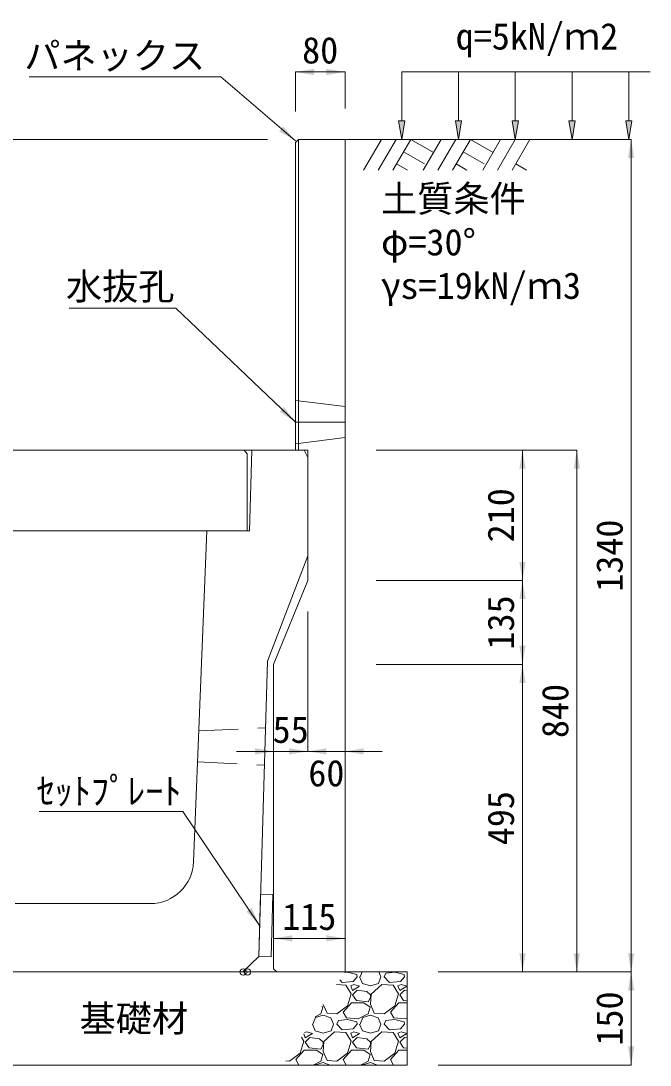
# Model space of a CAD drawing. Units: millimetres at full size. Extents: x 172874 to 217143, y 854931 to 903297.
# Drawn here: x 203578 to 204591, y 871074 to 872754 of the extents above; entities that cross this region are included whole.
import ezdxf
from ezdxf.enums import TextEntityAlignment as Align

# ---------------------------------------------------------------- set-up
doc = ezdxf.new("R2010")
doc.units = ezdxf.units.MM
doc.header["$LTSCALE"] = 20
doc.header["$PDMODE"] = 32
doc.header["$PDSIZE"] = 10
doc.linetypes.add('DASHED', pattern=[7.5, 6, -1.5])
doc.linetypes.add('USER2', pattern=[4.7625, 3.175, -1.5875])
for name, color, linetype, lineweight in [('0_2', 7, 'Continuous', 20), ('セットプレート', 3, 'Continuous', 13), ('パネックスKDR', 2, 'Continuous', 13), ('基礎材', 7, 'Continuous', 15), ('寸法線', 7, 'Continuous', 13), ('引出線', 4, 'Continuous', 13), ('本体', 2, 'Continuous', 13), ('補助線', 8, 'Continuous', 13), ('ﾊｯﾁﾝｸﾞ', 7, 'Continuous', 5)]:
    doc.layers.add(name, color=color, linetype=linetype, lineweight=lineweight)
doc.layers.add('文字', color=7, linetype='Continuous')
doc.styles.add('ＭＳ ゴシック', font='')
doc.styles.get('ＭＳ ゴシック').set_extended_font_data('MS Gothic')

# ---------------------------------------------------------------- blocks, each defined once
blk = doc.blocks.new('filled_arrow')
at = {"color": 0, "linetype": 'Continuous', "lineweight": -2}
blk.add_solid([(7.5, 1.25), (0, 0), (7.5, -1.25)], dxfattribs=at)

msp = doc.modelspace()

# ---------------------------------------------------------------- hatches: boundary and pattern name
at = {"layer": '寸法線'}
for points in [[(204196.31, 872593.52), (204191.31, 872563.52), (204186.31, 872593.52)], [(204287.73, 872593.52), (204282.73, 872563.52), (204277.73, 872593.52)], [(204379.14, 872593.52), (204374.14, 872563.52), (204369.14, 872593.52)], [(204470.55, 872593.52), (204465.55, 872563.52), (204460.55, 872593.52)], [(204561.96, 872593.52), (204556.96, 872563.52), (204551.96, 872593.52)], [(204561.96, 872593.52), (204556.96, 872563.52), (204551.96, 872593.52)]]:
    msp.add_hatch(color=256, dxfattribs=at).paths.add_polyline_path(points)

# ---------------------------------------------------------------- linework, layer by layer
at = {"layer": '0_2'}
msp.add_line((204099.9, 872563.52), (204499.9, 872563.52), dxfattribs=at)
at = {"layer": 'セットプレート'}
msp.add_lwpolyline([(203960.89, 871248.51), (203980.88, 871247.92), (203983.83, 871347.88), (203963.84, 871348.47)], close=True, dxfattribs=at)
at = {"layer": 'パネックスKDR'}
for p, q in [((204019.9, 872558.52), (204024.9, 872563.52)), ((204024.9, 872563.52), (204099.9, 872563.52)), ((204099.9, 872563.52), (204099.9, 871223.52)), ((204019.9, 872558.52), (204019.9, 872063.52)), ((204019.9, 872063.52), (204039.9, 872063.52)), ((204039.9, 872063.52), (204039.9, 871853.52)), ((204039.9, 871853.52), (203984.9, 871718.52)), ((203984.9, 871718.52), (203984.9, 871228.52)), ((203984.9, 871228.52), (203989.9, 871223.52)), ((203989.9, 871223.52), (204099.9, 871223.52))]:
    msp.add_line(p, q, dxfattribs=at)
at = {"layer": 'パネックスKDR', "lineweight": 5}
msp.add_line((204024.9, 872563.52), (204024.9, 872063.52), dxfattribs=at)
at = {"layer": 'パネックスKDR', "linetype": 'DASHED', "lineweight": 9}
for p, q in [((204019.9, 872143.52), (204099.9, 872133.52)), ((204019.9, 872073.52), (204099.9, 872083.52))]:
    msp.add_line(p, q, dxfattribs=at)
at = {"layer": '基礎材'}
for p, q in [((203319.64, 871223.52), (204199.9, 871223.52)), ((204199.9, 871223.52), (204199.9, 871073.52)), ((203319.64, 871073.52), (204199.9, 871073.52))]:
    msp.add_line(p, q, dxfattribs=at)
at = {"layer": '寸法線'}
for p, q in [((204019.9, 872672.07), (204099.9, 872672.07)), ((204019.9, 872608.52), (204019.9, 872672.07)), ((204099.9, 872613.52), (204099.9, 872672.07)), ((203974.9, 872563.52), (203474.9, 872563.52)), ((204149.9, 872563.52), (204560.74, 872563.52)), ((204560.74, 871223.52), (204560.74, 872563.52)), ((203969.9, 872063.52), (203474.9, 872063.52)), ((204149.9, 872063.52), (204473.24, 872063.52)), ((204149.9, 872063.52), (204385.74, 872063.52)), ((204385.74, 872063.52), (204385.74, 871853.52)), ((204473.24, 872063.52), (204473.24, 871223.52)), ((204149.9, 871853.52), (204385.74, 871853.52)), ((204149.9, 871853.52), (204385.74, 871853.52)), ((204385.74, 871853.52), (204385.74, 871718.52)), ((204039.9, 871803.52), (204039.9, 871578.52)), ((204039.9, 871803.52), (204039.9, 871578.52)), ((204099.9, 871803.52), (204099.9, 871578.52)), ((204149.9, 871718.52), (204385.74, 871718.52)), ((204149.9, 871718.52), (204385.74, 871718.52)), ((204385.74, 871718.52), (204385.74, 871223.52)), ((203984.9, 871668.52), (203984.9, 871578.52)), ((204099.9, 871578.52), (203924.9, 871578.52)), ((203979.9, 871578.52), (204159.9, 871578.52)), ((203984.9, 871277.52), (204099.9, 871277.52)), ((203984.9, 871248.52), (203984.9, 871277.52)), ((204099.9, 871248.52), (204099.9, 871277.52)), ((204249.9, 871223.52), (204560.74, 871223.52)), ((204249.9, 871223.52), (204473.24, 871223.52)), ((204249.9, 871223.52), (204385.74, 871223.52)), ((204249.9, 871223.52), (204560.74, 871223.52)), ((204560.74, 871223.52), (204560.74, 871073.52)), ((204249.9, 871073.52), (204560.74, 871073.52))]:
    msp.add_line(p, q, dxfattribs=at)
at = {"layer": '寸法線', "lineweight": 9}
for p, q in [((204591.31, 872672.07), (204191.31, 872672.07)), ((204191.31, 872593.52), (204191.31, 872672.07)), ((204282.73, 872593.52), (204282.73, 872672.07)), ((204374.14, 872593.52), (204374.14, 872672.07)), ((204465.55, 872593.52), (204465.55, 872672.07)), ((204556.96, 872593.52), (204556.96, 872672.07))]:
    msp.add_line(p, q, dxfattribs=at)
for points in [[(204196.31, 872593.52), (204191.31, 872563.52), (204186.31, 872593.52)], [(204287.73, 872593.52), (204282.73, 872563.52), (204277.73, 872593.52)], [(204379.14, 872593.52), (204374.14, 872563.52), (204369.14, 872593.52)], [(204470.55, 872593.52), (204465.55, 872563.52), (204460.55, 872593.52)], [(204561.96, 872593.52), (204556.96, 872563.52), (204551.96, 872593.52)], [(204561.96, 872593.52), (204556.96, 872563.52), (204551.96, 872593.52)]]:
    msp.add_lwpolyline(points, close=True, dxfattribs=at)
at = {"layer": '引出線'}
for points in [[(204019.9, 872561.02), (203899.69, 872664.48), (203591.44, 872664.48)], [(204019.9, 872108.52), (203827.44, 872291.97), (203655.7, 872291.97)], [(203962.37, 871298.49), (203838.71, 871481.97), (203607.35, 871481.97)]]:
    msp.add_lwpolyline(points, dxfattribs=at)
at = {"layer": '本体'}
for p, q in [((203949.9, 872063.52), (203945.9, 871933.52)), ((203949.9, 872063.52), (204033.9, 872063.52)), ((204033.9, 872063.52), (204039.9, 872051.52)), ((204039.9, 872051.52), (204039.9, 871893.52)), ((203877.4, 871933.52), (203856.09, 871400.72)), ((203877.4, 871933.52), (203945.9, 871933.52)), ((204039.9, 871893.52), (203974.9, 871723.52)), ((203974.9, 871723.52), (203960.89, 871248.51)), ((203568.66, 871333.52), (203786.14, 871333.52)), ((203935.16, 871223.52), (203960.89, 871248.51)), ((203419.64, 871223.52), (203935.16, 871223.52))]:
    msp.add_line(p, q, dxfattribs=at)
at = {"layer": '本体', "linetype": 'USER2'}
for p, q in [((203864.52, 871611.52), (203971.74, 871616.52)), ((203862.52, 871561.52), (203969.98, 871556.52))]:
    msp.add_line(p, q, dxfattribs=at)
at = {"layer": '本体', "lineweight": 20}
msp.add_lwpolyline([(203412.4, 872057.52), (203417.4, 872063.52), (203937.4, 872063.52), (203942.4, 872057.52), (203942.4, 871933.52), (203412.4, 871933.52)], close=True, dxfattribs=at)
at = {"layer": '本体'}
msp.add_arc((203786.14, 871403.52), 70, 270, 357.70939, dxfattribs=at)
at = {"layer": '補助線'}
msp.add_line((204019.9, 872108.52), (204099.9, 872108.52), dxfattribs=at)
for p in [(203935.9, 871223.52), (203942.9, 871223.52), (203942.9, 871223.52)]:
    msp.add_point(p, dxfattribs=at)
at = {"layer": 'ﾊｯﾁﾝｸﾞ', "lineweight": 9}
for p, q in [((204158.55, 872563.51), (204129.9, 872513.89)), ((204182.17, 872563.51), (204153.52, 872513.89)), ((204205.79, 872563.51), (204177.14, 872513.89)), ((204205.79, 872563.51), (204242.36, 872542.4)), ((204254.55, 872563.51), (204225.9, 872513.89)), ((204278.17, 872563.51), (204249.52, 872513.89)), ((204301.79, 872563.51), (204273.14, 872513.89)), ((204301.79, 872563.51), (204338.36, 872542.4)), ((204350.55, 872563.51), (204321.9, 872513.89)), ((204374.17, 872563.51), (204345.52, 872513.89)), ((204397.79, 872563.51), (204369.14, 872513.89)), ((204194.37, 872543.73), (204227.78, 872524.44)), ((204290.37, 872543.73), (204323.78, 872524.44)), ((204182.95, 872523.95), (204200.36, 872513.89)), ((204278.95, 872523.95), (204296.36, 872513.89)), ((204374.95, 872523.95), (204392.36, 872513.89))]:
    msp.add_line(p, q, dxfattribs=at)
at = {"layer": 'ﾊｯﾁﾝｸﾞ'}
for p, q in [((204103.69, 871223.29), (204099.45, 871222.85)), ((204118.93, 871219.48), (204103.69, 871223.29)), ((204119.69, 871215.67), (204118.93, 871219.48)), ((204124.26, 871215.67), (204127.62, 871223.52)), ((204154.17, 871223.52), (204157.79, 871215.67)), ((204163.12, 871215.67), (204165.41, 871221.77)), ((204179.89, 871223.29), (204165.41, 871221.77)), ((204195.13, 871219.48), (204179.89, 871223.29)), ((204195.89, 871215.67), (204195.13, 871219.48)), ((204101.4, 871201.96), (204086.36, 871203.21)), ((204095.3, 871206.53), (204091.41, 871210.78)), ((204112.83, 871208.05), (204095.3, 871206.53)), ((204109.78, 871188.24), (204101.4, 871201.96)), ((204114.35, 871203.48), (204109.02, 871201.19)), ((204119.69, 871215.67), (204112.83, 871208.05)), ((204123.5, 871200.43), (204114.35, 871203.48)), ((204123.5, 871215.67), (204128.07, 871205)), ((204128.07, 871205), (204141.02, 871201.19)), ((204141.02, 871201.19), (204153.98, 871205)), ((204159.31, 871203.48), (204141.79, 871187.48)), ((204153.98, 871205), (204157.79, 871215.67)), ((204177.6, 871201.96), (204159.31, 871203.48)), ((204171.5, 871206.53), (204163.12, 871215.67)), ((204189.03, 871208.05), (204171.5, 871206.53)), ((204185.98, 871188.24), (204177.6, 871201.96)), ((204190.55, 871203.48), (204185.22, 871201.19)), ((204195.89, 871215.67), (204189.03, 871208.05)), ((204199.7, 871200.43), (204190.55, 871203.48)), ((204199.7, 871215.67), (204199.9, 871215.2)), ((204103.69, 871169.19), (204109.78, 871188.24)), ((204109.02, 871201.19), (204112.07, 871193.57)), ((204112.07, 871193.57), (204123.5, 871200.43)), ((204119.69, 871194.34), (204112.07, 871186.72)), ((204112.07, 871186.72), (204118.16, 871177.57)), ((204134.93, 871192.05), (204119.69, 871194.34)), ((204141.02, 871186.72), (204134.93, 871192.05)), ((204141.79, 871187.48), (204141.02, 871171.48)), ((204141.02, 871182.14), (204141.02, 871186.72)), ((204179.89, 871169.19), (204185.98, 871188.24)), ((204185.22, 871201.19), (204188.27, 871193.57)), ((204188.27, 871193.57), (204199.7, 871200.43)), ((204195.89, 871194.34), (204188.27, 871186.72)), ((204188.27, 871186.72), (204194.36, 871177.57)), ((204199.91, 871193.73), (204195.89, 871194.34)), ((204062.76, 871167.81), (204064.06, 871166.9)), ((204064.97, 871171.13), (204070.92, 871157)), ((204086.92, 871156.24), (204103.69, 871169.19)), ((204096.83, 871158.52), (204110.54, 871173.76)), ((204110.54, 871173.76), (204130.36, 871173.76)), ((204118.16, 871177.57), (204137.21, 871175.29)), ((204130.36, 871173.76), (204140.26, 871166.9)), ((204137.21, 871175.29), (204141.02, 871182.14)), ((204141.02, 871171.48), (204147.12, 871157)), ((204163.12, 871156.24), (204179.89, 871169.19)), ((204173.03, 871158.52), (204186.74, 871173.76)), ((204186.74, 871173.76), (204199.92, 871173.76)), ((204194.36, 871177.57), (204199.91, 871176.91)), ((204061.01, 871156.24), (204051.84, 871151.43)), ((204052.63, 871150.14), (204064.82, 871153.95)), ((204064.06, 871166.9), (204061.01, 871156.24)), ((204064.82, 871153.95), (204077.02, 871149.38)), ((204070.92, 871157), (204086.92, 871156.24)), ((204102.16, 871149.38), (204096.83, 871158.52)), ((204137.21, 871156.24), (204121.21, 871147.85)), ((204128.83, 871150.14), (204141.02, 871153.95)), ((204140.26, 871166.9), (204137.21, 871156.24)), ((204141.02, 871153.95), (204153.22, 871149.38)), ((204147.12, 871157), (204163.12, 871156.24)), ((204178.36, 871149.38), (204173.03, 871158.52)), ((204047.3, 871139.47), (204051.87, 871128.8)), ((204048.06, 871139.47), (204052.63, 871150.14)), ((204077.02, 871149.38), (204081.59, 871139.47)), ((204077.78, 871128.8), (204081.59, 871139.47)), ((204086.92, 871139.47), (204089.21, 871145.57)), ((204095.3, 871130.33), (204086.92, 871139.47)), ((204103.69, 871147.09), (204089.21, 871145.57)), ((204121.21, 871147.85), (204102.16, 871149.38)), ((204118.93, 871143.28), (204103.69, 871147.09)), ((204119.69, 871139.47), (204112.83, 871131.85)), ((204119.69, 871139.47), (204118.93, 871143.28)), ((204123.5, 871139.47), (204128.07, 871128.8)), ((204124.26, 871139.47), (204128.83, 871150.14)), ((204153.22, 871149.38), (204157.79, 871139.47)), ((204153.98, 871128.8), (204157.79, 871139.47)), ((204163.12, 871139.47), (204165.41, 871145.57)), ((204171.5, 871130.33), (204163.12, 871139.47)), ((204179.89, 871147.09), (204165.41, 871145.57)), ((204197.41, 871147.85), (204178.36, 871149.38)), ((204195.13, 871143.28), (204179.89, 871147.09)), ((204195.89, 871139.47), (204189.03, 871131.85)), ((204195.89, 871139.47), (204195.13, 871143.28)), ((204199.92, 871149.17), (204197.41, 871147.85)), ((204199.7, 871139.47), (204199.93, 871138.94)), ((204033.58, 871112.04), (204029.76, 871118.3)), ((204033.34, 871123.69), (204035.87, 871117.37)), ((204038.15, 871127.28), (204034.77, 871125.83)), ((204035.87, 871117.37), (204047.3, 871124.23)), ((204043.49, 871118.14), (204035.87, 871110.52)), ((204047.3, 871124.23), (204038.15, 871127.28)), ((204058.73, 871115.85), (204043.49, 871118.14)), ((204051.87, 871128.8), (204064.82, 871124.99)), ((204064.82, 871124.99), (204077.78, 871128.8)), ((204083.11, 871127.28), (204065.59, 871111.28)), ((204101.4, 871125.76), (204083.11, 871127.28)), ((204112.83, 871131.85), (204095.3, 871130.33)), ((204109.78, 871112.04), (204101.4, 871125.76)), ((204114.35, 871127.28), (204109.02, 871124.99)), ((204109.02, 871124.99), (204112.07, 871117.37)), ((204112.07, 871117.37), (204123.5, 871124.23)), ((204119.69, 871118.14), (204112.07, 871110.52)), ((204123.5, 871124.23), (204114.35, 871127.28)), ((204134.93, 871115.85), (204119.69, 871118.14)), ((204128.07, 871128.8), (204141.02, 871124.99)), ((204141.02, 871124.99), (204153.98, 871128.8)), ((204159.31, 871127.28), (204141.79, 871111.28)), ((204177.6, 871125.76), (204159.31, 871127.28)), ((204189.03, 871131.85), (204171.5, 871130.33)), ((204185.98, 871112.04), (204177.6, 871125.76)), ((204190.55, 871127.28), (204185.22, 871124.99)), ((204185.22, 871124.99), (204188.27, 871117.37)), ((204188.27, 871117.37), (204199.7, 871124.23)), ((204195.89, 871118.14), (204188.27, 871110.52)), ((204199.7, 871124.23), (204190.55, 871127.28)), ((204199.93, 871117.53), (204195.89, 871118.14)), ((204027.49, 871092.99), (204033.58, 871112.04)), ((204035.87, 871110.52), (204041.96, 871101.37)), ((204041.96, 871101.37), (204061.01, 871099.09)), ((204064.82, 871110.52), (204058.73, 871115.85)), ((204061.01, 871099.09), (204064.82, 871105.94)), ((204065.59, 871111.28), (204064.82, 871095.28)), ((204064.82, 871105.94), (204064.82, 871110.52)), ((204103.69, 871092.99), (204109.78, 871112.04)), ((204112.07, 871110.52), (204118.16, 871101.37)), ((204118.16, 871101.37), (204137.21, 871099.09)), ((204141.02, 871110.52), (204134.93, 871115.85)), ((204137.21, 871099.09), (204141.02, 871105.94)), ((204141.79, 871111.28), (204141.02, 871095.28)), ((204141.02, 871105.94), (204141.02, 871110.52)), ((204179.89, 871092.99), (204185.98, 871112.04)), ((204188.27, 871110.52), (204194.36, 871101.37)), ((204194.36, 871101.37), (204199.94, 871100.7)), ((204010.72, 871080.04), (204027.49, 871092.99)), ((204020.63, 871082.32), (204034.34, 871097.56)), ((204034.34, 871097.56), (204054.16, 871097.56)), ((204054.16, 871097.56), (204064.06, 871090.7)), ((204064.06, 871090.7), (204061.01, 871080.04)), ((204064.82, 871095.28), (204070.92, 871080.8)), ((204086.92, 871080.04), (204103.69, 871092.99)), ((204096.83, 871082.32), (204110.54, 871097.56)), ((204110.54, 871097.56), (204130.36, 871097.56)), ((204130.36, 871097.56), (204140.26, 871090.7)), ((204140.26, 871090.7), (204137.21, 871080.04)), ((204141.02, 871095.28), (204147.12, 871080.8)), ((204163.12, 871080.04), (204179.89, 871092.99)), ((204173.03, 871082.32), (204186.74, 871097.56)), ((204186.74, 871097.56), (204199.94, 871097.56)), ((203999.9, 871073.52), (203999.9, 871073.52)), ((204004.44, 871080.34), (204010.72, 871080.04)), ((204025.76, 871073.52), (204020.63, 871082.32)), ((204061.01, 871080.04), (204048.58, 871073.52)), ((204052.45, 871073.52), (204052.63, 871073.94)), ((204052.63, 871073.94), (204064.82, 871077.75)), ((204064.82, 871077.75), (204076.1, 871073.52)), ((204070.92, 871080.8), (204086.92, 871080.04)), ((204101.96, 871073.52), (204096.83, 871082.32)), ((204137.21, 871080.04), (204124.78, 871073.52)), ((204128.65, 871073.52), (204128.83, 871073.94)), ((204128.83, 871073.94), (204141.02, 871077.75)), ((204141.02, 871077.75), (204152.3, 871073.52)), ((204147.12, 871080.8), (204163.12, 871080.04)), ((204178.16, 871073.52), (204173.03, 871082.32))]:
    msp.add_line(p, q, dxfattribs=at)

# ---------------------------------------------------------------- block references
at = {"layer": '寸法線', "xscale": 4, "yscale": 4}
for p in [(204019.9, 872672.07), (204039.9, 871578.52), (204099.9, 871578.52), (203984.9, 871277.52)]:
    msp.add_blockref('filled_arrow', p, dxfattribs=at)
for p, rotation in [((204099.9, 872672.07), 180), ((204560.74, 872563.52), 270), ((204385.74, 872063.52), 270), ((204473.24, 872063.52), 270), ((204385.74, 871853.52), 90), ((204385.74, 871853.52), 270), ((204385.74, 871718.52), 90), ((204385.74, 871718.52), 270), ((203984.9, 871578.52), 180), ((204039.9, 871578.52), 180), ((204099.9, 871277.52), 180), ((204385.74, 871223.52), 90), ((204473.24, 871223.52), 90), ((204560.74, 871223.52), 90), ((204560.74, 871223.52), 270), ((204560.74, 871073.52), 90)]:
    msp.add_blockref('filled_arrow', p, dxfattribs=dict(at, rotation=rotation))
at = {"layer": '引出線', "xscale": 4, "yscale": 4}
for p, rotation in [((204019.9, 872561.02), 139.3), ((204019.9, 872108.52), 136.4), ((203962.37, 871298.49), 124)]:
    msp.add_blockref('filled_arrow', p, dxfattribs=dict(at, rotation=rotation))

# ---------------------------------------------------------------- texts
at = {"layer": '寸法線', "style": 'ＭＳ ゴシック'}
for s, p in [('80', (204059.9, 872707.07)), ('55', (204012.4, 871613.52)), ('60', (204069.9, 871543.52)), ('115', (204042.4, 871312.52)), ('基礎材', (203759.77, 871148.52))]:
    msp.add_text(s, height=42.72, dxfattribs=at).set_placement(p, align=Align.MIDDLE_CENTER)
for s, p in [('土質条件', (204157.86, 872489.53)), ('φ=30°', (204157.86, 872419.53)), ('γs=19kN/ｍ3', (204157.86, 872349.53))]:
    msp.add_text(s, height=42.72, dxfattribs=at).set_placement(p, align=Align.TOP_LEFT)
for s, p in [('210', (204350.74, 871958.52)), ('1340', (204525.74, 871893.52)), ('135', (204350.74, 871786.02)), ('840', (204438.24, 871643.52)), ('495', (204350.74, 871471.02)), ('150', (204525.74, 871148.52))]:
    msp.add_text(s, height=42.72, rotation=90, dxfattribs=at).set_placement(p, align=Align.MIDDLE_CENTER)
at = {"layer": '引出線', "style": 'ＭＳ ゴシック'}
for s, p in [('パネックス', (203874.69, 872719.62)), ('水抜孔', (203825.19, 872348.25)), ('ｾｯﾄﾌﾟﾚｰﾄ', (203836.46, 871535.97))]:
    msp.add_text(s, height=42.72, dxfattribs=at).set_placement(p, align=Align.TOP_RIGHT)
at = {"layer": '文字', "style": 'ＭＳ ゴシック'}
msp.add_text('q=5kN/ｍ2', height=42.72, dxfattribs=at).set_placement((204278.2, 872695.34), align=Align.BOTTOM_LEFT)

doc.saveas('drawing.dxf')
